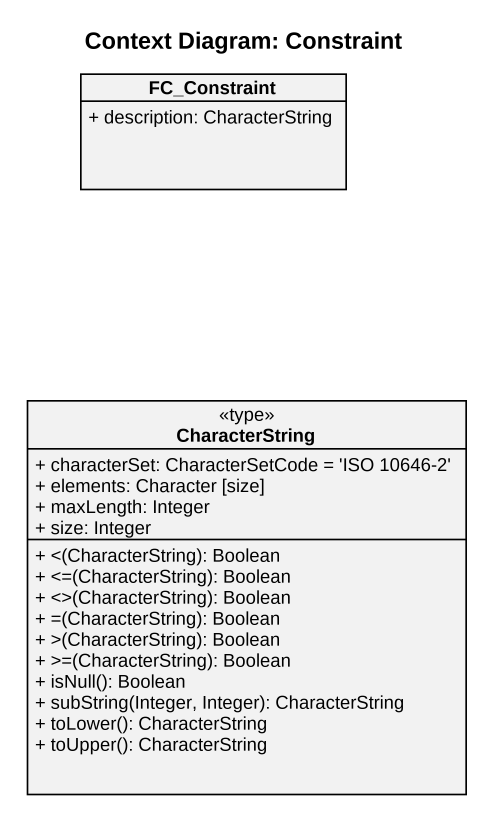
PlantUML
@startuml
title Context Diagram: Constraint
hide circle
hide empty members
skinparam classAttributeIconSize 0
class FC_Constraint {
  + description: CharacterString
}
class CharacterString <<type>> {
  + characterSet: CharacterSetCode = 'ISO 10646-2'
  + elements: Character [size]
  + maxLength: Integer
  + size: Integer
  + <(CharacterString): Boolean
  + <=(CharacterString): Boolean
  + <>(CharacterString): Boolean
  + =(CharacterString): Boolean
  + >(CharacterString): Boolean
  + >=(CharacterString): Boolean
  + isNull(): Boolean
  + subString(Integer, Integer): CharacterString
  + toLower(): CharacterString
  + toUpper(): CharacterString
}
@enduml
